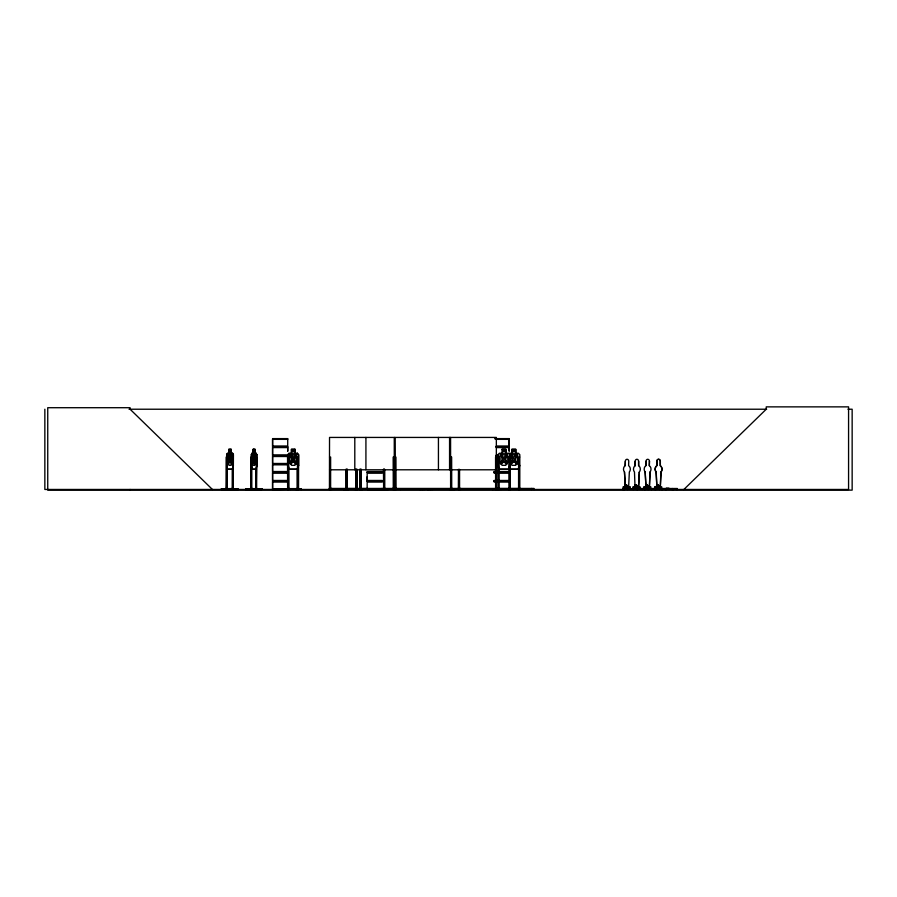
<?xml version="1.0" encoding="UTF-8"?>
<svg xmlns="http://www.w3.org/2000/svg" width="897" height="897" viewBox="0 0 897 897"><rect width="100%" height="100%" fill="white"/><g stroke="black" fill="none" stroke-linecap="round" stroke-linejoin="round"><path stroke-width="1.35" d="M287.713 480.467L272.576 480.467L272.587 473.033L287.713 473.033M287.713 455.014L272.576 455.014L272.587 447.581L287.713 447.581L287.713 451.292L287.702 447.581M382.313 480.467L367.165 480.467L367.187 476.744M509.16 447.581L509.16 451.292L509.171 447.581L496.254 447.581M388.401 489.291L400.533 489.291M388.401 488.843L400.533 488.798M628.618 487.632L629.335 472.024A4.048 3.431 -90 0 0 628.618 465.666L628.752 461.293A2.018 1.716 -90 0 0 627.048 459.275A2.018 1.716 -90 0 0 625.332 461.293L625.198 465.666A4.048 3.431 -90 0 0 624.48 472.024L625.332 487.632L624.48 472.024M638.485 487.632L639.326 472.024L638.619 487.632L636.197 487.632M649.316 487.632L650.022 472.024A4.048 3.431 -90 0 0 649.316 465.666L649.45 461.293L649.316 465.666M660.349 487.632L661.055 472.024A4.048 3.431 -90 0 0 660.349 465.666L660.349 461.293A2.018 1.716 -90 0 0 658.633 459.275A2.018 1.716 -90 0 0 656.918 461.293L656.918 465.666A4.048 3.431 -90 0 0 656.212 472.024L656.918 487.632L656.077 472.024A4.048 3.431 -90 0 1 656.783 465.666L656.783 461.293A2.018 1.716 -90 0 1 658.499 459.275A2.018 1.716 -90 0 1 660.214 461.293L660.214 465.666A4.048 3.431 -90 0 1 660.921 472.024L660.214 487.632L657.927 487.632M625.624 485.176L626.241 486.006L625.299 485.535M626.084 485.658C625.299 485.21 628.629 485.983 626.061 485.726M626.588 485.882L626.476 486.017M635.614 486.084L635.39 485.232M646.445 486.084C646.849 484.021 646.972 487.127 646.064 485.569M646.288 485.412L647.623 485.232L647.118 485.882M647.6 485.468L646.176 485.815L647.23 485.311M646.737 485.692L646.288 485.905M647.757 485.669L645.896 485.714M657.961 485.782C659.284 485.77 655.191 485.277 658.185 485.882M657.221 486.14C659.217 485.333 656.156 485.905 658.533 485.232M626.173 485.232L625.489 485.815L626.913 485.468M626.824 485.692L626.252 485.669M635.435 485.905L636.601 485.299M636.029 485.782L636.948 485.412M635.592 486.152L636.455 485.311L636.948 485.905M646.759 485.591L647.006 485.782M657.49 485.299L657.075 485.815M658.163 485.299L657.535 485.232M657.994 485.311L658.286 486.017M367.187 489.426L387.504 489.381M256.037 469.187L256.811 465.352L256.811 454.667L256.06 453.254M256.082 469.322L256.755 465.33M256.217 489.381L256.632 457.1M256.441 489.347L256.464 488.798M232.547 469.322L233.355 465.33L233.422 454.667L232.525 453.254M233.422 465.352L232.659 469.322L227.244 469.322M231.224 488.843L231.269 489.459M636.085 485.658L635.928 485.591M646.322 485.176L647.096 485.311M657.916 485.434L657.333 485.165M636.59 485.882L635.704 485.176L636.119 486.006M646.715 485.535L646.58 485.299M454.891 488.843L454.947 489.459M297.322 469.322L298.6 465.352L298.6 454.667L297.288 453.254M298.6 465.352L297.378 469.322L288.912 469.322L287.814 465.352L288.969 469.322M509.743 465.33L508.543 469.187L499.405 469.187M509.877 465.352L508.644 469.322L499.315 469.322L497.947 465.352L497.947 454.667L499.36 453.254L508.61 453.254L509.877 454.678L509.754 489.347L510.628 489.381M519.812 465.352L518.444 469.322L509.092 469.322M625.971 485.232L625.287 485.77M635.457 485.412L635.984 485.905M656.839 485.77L657.557 485.165M658.656 485.905L658.499 485.232M290.045 489.381L290.18 488.787M348.686 488.843L348.754 489.459M362.523 488.843L362.601 489.459M251.261 488.282L251.261 489.459L251.351 454.678L251.911 453.254L256.183 453.254M252.035 453.254L251.351 454.678M394.097 489.392L394.187 488.282M497.454 488.843L497.543 489.459M498.239 489.347L497.958 454.667M227.356 469.322L226.661 454.678L227.378 453.254L232.637 453.254M226.739 454.734L227.412 453.389M657.927 486.017L658.678 485.905M253.302 453.389L252.416 454.723L252.416 462.146L253.302 465.33L254.972 465.33L255.858 462.146L255.858 454.723L254.972 453.389L254.916 449.274L253.189 449.408L253.133 453.254M287.982 454.734L289.058 453.389M623.572 489.426L622.866 489.459L623.202 486.813L625.366 486.813L625.366 488.506M623.864 489.459L624.592 489.392L623.18 488.921L677.392 489.134M627.384 489.168L627.665 489.448M628.337 486.813L628.382 489.168M635.233 488.506L635.233 486.813L633.058 486.813L632.777 489.437M638.204 486.813L638.249 489.168M640.649 488.506L640.705 489.168M641.703 489.168L641.983 489.448M646.064 488.506L646.064 486.813L643.889 486.813L643.934 489.168M644.214 489.448L645.212 489.448M649.036 486.813L648.755 489.437M654.832 489.168L654.283 489.437L654.799 486.813L656.963 486.813L656.963 488.506M654.709 489.168L655.83 489.168M656.043 489.426L654.989 489.448M659.934 486.813L659.654 489.437M661.728 489.426L662.748 489.392L662.02 489.459M665.877 489.426L665.092 489.403L666.224 489.437L666.482 488.506M672.245 488.506L671.842 489.403L673.658 489.392L672.918 489.459M228.993 453.389L227.86 454.723L227.86 462.146L228.993 465.33L231.101 465.33L232.222 462.146L232.222 454.723L231.101 453.389L231.168 449.274L228.802 449.274L228.802 453.254M272.587 463.973L287.735 463.693M272.565 489.448L290.123 489.291M635.995 486.017L636.119 485.412L635.345 485.815M683.895 489.459L766.24 409.223L766.24 406.868L848.573 406.868L848.573 489.459L44.85 489.459L44.85 409.223M245.565 489.381L262.002 489.381L261.924 488.787L261.98 489.347M625.433 485.311L626.734 485.299M635.3 485.311L636.119 485.412M221.167 489.381L238.232 489.381M454.835 489.381C443.746 489.571 442.927 488.428 454.947 488.787M634 489.168L633.775 489.437M636.87 489.459L637.475 489.426M651.233 489.437L651.794 489.426M677.067 489.459L677.381 488.506L633.461 488.506L633.461 486.813M343.215 489.381L348.608 489.381M356.658 489.381L356.558 488.282M362.455 489.381L354.27 488.787M625.433 486.006L626.072 486.14M129.033 409.223L766.666 409.223M847.945 409.223L852.15 409.223L852.15 490.132L47.743 490.132L47.743 407.709L130.087 407.709L130.087 409.223L212.421 489.459M272.565 438.622L287.735 438.622M495.032 438.622L509.182 438.622M272.565 438.902L287.735 438.913L287.702 446.078L272.576 446.078L272.576 438.913M495.032 438.913L509.182 438.913L509.171 446.078L496.254 446.078M287.702 439.351L272.587 439.351L272.587 446.078M496.265 439.351L509.16 439.351L509.16 446.078M272.475 446.605L287.825 446.605M496.176 446.605L509.283 446.605M272.475 447.065L287.825 447.065M496.176 447.065L509.283 447.065M253.133 449.274L255.028 449.274L255.028 453.254M295.023 453.254L295.023 449.274L291.39 449.274L291.39 453.254M294.911 449.408L291.503 449.408L291.57 453.389L289.776 454.723L289.776 462.146L291.57 465.33L294.911 465.33L296.694 462.146L296.694 454.723L294.911 453.389L294.967 449.274M502.051 449.408L505.773 449.408L505.773 453.389L507.758 454.723L507.758 462.146L505.773 465.33L502.062 465.33L500.078 462.146L500.078 454.723L502.062 453.389L501.928 449.274L505.908 449.274L505.908 453.254M297.344 453.254L288.946 453.254L287.814 454.678L287.982 465.33M509.126 453.254L518.399 453.254L519.812 454.667L519.8 489.459M226.661 454.678L226.605 489.459L226.784 469.232M233.321 454.667L233.242 489.459M256.037 453.389L256.811 454.667M298.6 454.667L298.544 489.459M496.254 455.014L497.824 455.014M272.475 455.53L287.825 455.53M496.176 455.53L497.768 455.53M272.475 455.99L287.825 455.99M496.176 455.99L497.768 455.99M272.576 463.671L272.576 456.506L287.713 456.506M496.254 456.506L497.824 456.506M233.242 457.1L232.626 457.1L232.715 489.459M297.255 457.1L298.432 457.1M329.535 457.1L330.634 457.1L330.623 489.459M450.574 457.1L451.64 457.1L451.729 489.459M498.059 457.1L499.18 457.1M508.823 457.1L509.945 457.1M519.677 457.1L518.578 457.1L518.578 489.459M625.332 461.293L625.198 465.666M635.188 461.293L635.054 465.666L635.188 461.293A2.018 1.716 -90 0 1 636.904 459.275A2.018 1.716 -90 0 1 638.619 461.293L638.619 465.666A4.048 3.431 -90 0 1 639.326 472.024M638.619 461.293L638.619 465.666M649.45 461.293A2.018 1.716 -90 0 0 647.735 459.275A2.018 1.716 -90 0 0 646.019 461.293L645.885 465.666A4.048 3.431 -90 0 0 645.178 472.024L646.019 487.632L645.178 472.024M287.702 463.48L272.587 463.48L272.587 456.506M496.265 463.48L497.846 463.48M496.243 463.682L497.813 463.693M287.735 464.354L272.565 464.354L272.576 471.53L287.713 471.53M496.243 464.332L497.813 464.354M287.702 464.803L272.587 464.803L272.587 471.53M496.265 464.803L497.846 464.803M645.885 465.666L646.019 461.293M227.3 469.187L232.603 469.187M251.945 469.187L256.161 469.187M289.002 469.187L297.288 469.187L297.333 489.459M509.193 469.187L518.343 469.187M256.206 469.322L251.9 469.322L251.351 465.352L252.012 469.322M329.535 469.793L394.265 469.793M394.837 469.793L496.344 469.793M367.165 471.53L382.313 471.53M494.034 471.53L495.066 471.53M496.254 471.53L508.162 471.53M272.475 472.057L287.825 472.057M367.064 472.057L382.414 472.057M493.933 472.057L508.251 472.057M650.022 472.024L649.45 487.632L647.029 487.632M272.475 472.517L287.825 472.517M367.064 472.517L382.414 472.517M493.933 472.517L508.251 472.517M382.313 473.033L367.165 473.033L367.165 480.467M494.034 473.033L495.066 473.033M496.254 473.033L508.162 473.033M494.034 480.467L495.066 480.467M496.254 480.467L508.162 480.467M272.475 480.983L287.825 480.983M367.064 480.983L382.414 480.983M493.933 480.983L508.251 480.983M272.475 481.442L287.825 481.442M367.064 481.442L382.414 481.442M493.933 481.442L508.251 481.442M272.576 489.134L272.576 481.958L287.713 481.958M382.313 481.958L367.165 481.958L367.165 489.134M494.034 481.958L495.066 481.958M496.254 481.958L508.162 481.958M626.711 484.963L624.985 484.963L624.985 488.506M626.341 487.632L628.752 487.632M635.054 487.632L634.482 472.024A4.048 3.431 -90 0 1 635.188 465.666M636.332 488.17L637.375 488.17M666.269 488.17L668.971 488.17M226.055 488.282L227.233 488.282L227.199 489.459L227.132 457.1L226.167 457.1L226.089 489.459M233.343 488.282L232.166 488.282L232.2 489.459L232.278 469.232M256.733 488.282L255.667 488.282L255.712 489.459M287.444 488.282L288.845 488.282L288.845 489.459M298.544 488.282L297.142 488.282L297.142 489.459M329.401 488.282L330.758 488.282L330.758 489.459M357.028 488.282L355.638 488.282L355.638 489.459M396.07 488.282L393.043 488.282L393.043 489.459M451.752 488.282L450.473 488.282L450.485 489.459M458.345 488.282L459.701 488.282L459.735 489.459M508.689 488.282L510.068 488.282M519.8 488.282L518.455 488.282L518.455 489.459M226.851 488.618L232.547 488.618M251.485 488.618L256.082 488.618M288.655 488.618L297.333 488.618M347.173 488.618L355.817 488.618M361.02 488.618L367.254 488.618M381.124 488.618L383.546 488.618M499.27 488.618L508.722 488.618M510.359 488.618L518.455 488.618M261.969 488.843L245.632 488.787L245.643 489.459M272.587 481.958L272.587 488.932L290.202 488.787L290.202 489.459M301.257 489.381L295.786 488.787L295.786 489.459M348.754 488.787L343.338 488.787L343.372 489.459M362.601 488.787L354.237 488.787L354.237 489.459M492.262 489.459L492.262 488.787L508.128 488.921M509.653 489.459L509.653 488.787L510.561 489.347M519.8 488.787L519.968 489.381M272.587 488.932L287.702 488.932M382.29 488.932L367.187 488.932L387.381 488.787L387.347 489.459M494.045 488.932L495.088 488.932M496.265 488.932L508.151 488.932M301.179 489.291L295.943 489.381M508.173 489.145L492.375 489.381M624.133 489.168L677.448 489.168M510.539 488.843L510.326 489.437M395.028 489.437L394.837 437.433L496.344 437.433L496.344 457.661M382.032 488.843L381.965 489.459M359.708 488.843L359.63 489.459M360.19 489.381L360.28 488.282M658.981 489.168L659.205 489.426M655.46 489.459L654.664 488.921M501.019 489.381L500.918 488.787L500.896 489.459M228.186 488.843L228.197 489.347M297.232 453.389L298.432 454.723M509.989 462.146L511.974 465.33L515.697 465.33L517.681 462.146L517.681 454.723L515.697 453.389L515.697 449.408L511.974 449.408L511.974 453.389L509.989 454.723L510.068 489.459M232.491 453.389L233.242 454.723M394.422 488.798L394.422 489.459M359.708 489.291L359.809 488.282L361.211 488.282L361.211 489.459M251.373 489.392L251.485 488.282M661.751 488.921L661.706 486.813L659.53 486.813L659.575 488.921M658.387 488.921L658.308 484.963L656.582 484.963L656.582 488.506M658.151 484.963L658.151 488.506M656.739 484.963L656.739 488.506M655.191 486.813L655.191 488.506M650.807 488.921L650.807 486.813L648.632 486.813L648.744 488.921M647.399 488.506L647.399 484.963L645.672 484.963L645.672 488.506M647.242 484.963L647.242 488.506M645.829 484.963L645.829 488.506M644.293 486.813L644.293 488.506M639.976 488.921L639.976 486.813L637.801 486.813L637.801 488.506M639.572 486.813L639.483 488.921M636.567 488.506L636.567 484.963L634.841 484.963L634.841 488.506M636.41 484.963L636.41 488.506M634.998 484.963L634.998 488.506M630.109 488.921L630.109 486.813L627.934 486.813L627.934 488.506M629.716 486.813L629.716 488.506L623.594 488.506L623.594 486.813M626.554 484.963L626.711 488.506M625.142 484.963L625.142 488.506M534.018 489.459L534.018 488.45L329.39 488.45L329.367 489.459M531.663 488.45L531.663 489.459M519.542 488.282L519.542 489.459M518.701 488.282L518.701 489.459M515.82 453.254L515.82 449.274L511.839 449.274L511.839 453.254M508.98 488.282L508.98 489.459M508.846 457.1L508.935 489.459M508.722 488.282L508.689 489.459M499.147 457.1L499.18 489.459L499.27 488.282L497.925 488.282L497.925 489.459M499.012 488.282L499.012 489.459M498.216 488.282L498.171 489.459M496.725 489.459L496.725 488.282L495.469 488.282L495.48 489.459M496.635 489.459L496.635 457.1L495.57 457.1L495.615 489.459M496.052 488.282L496.007 489.459M495.873 457.1L495.783 489.459M460.722 488.45L460.722 489.459M459.567 469.299L459.578 489.459M459.443 488.282L459.443 489.459M458.602 488.282L458.602 489.459M458.479 469.299L458.367 489.459M451.595 488.282L451.595 489.459M451.045 488.282L451.045 489.459L450.866 457.1M450.787 488.282L450.787 489.459M450.574 437.433L450.619 489.459M449.565 437.433L449.565 469.793M438.431 437.433L438.431 469.793M432.679 489.459L432.679 488.787L427.634 488.787L427.634 489.459M431.704 488.787L431.749 489.459M430.672 488.787L430.672 489.459M430.19 488.787L430.134 489.459M429.663 488.787L429.663 489.459M427.69 488.787L427.69 489.459M424.808 489.459L424.797 488.787L419.751 488.787L419.751 489.459M423.833 488.787L423.877 489.459M422.79 488.787L422.79 489.459M421.792 488.787L421.792 489.459M420.783 488.787L420.783 489.459M420.671 488.787L420.671 489.459M400.533 488.787L400.533 489.459M396.07 489.459L395.936 457.1L393.166 457.1L393.29 489.459M395.812 488.282L395.812 489.459M394.68 437.433L394.758 489.459M394.265 489.459L394.265 437.433L329.535 437.433L329.446 489.459M388.401 488.787L388.39 489.459M384.746 489.459L384.746 488.282L383.355 488.282L383.355 489.459M384.634 469.232L384.634 489.459M384.454 469.232L384.454 489.459M383.826 488.282L383.793 489.459M383.658 469.232L383.658 489.459L383.468 469.232M365.92 437.433L365.92 469.793M361.099 469.232L361.099 489.459M360.908 469.232L360.908 489.459M360.762 488.282L360.762 489.459M360.112 469.232L360.112 489.459L359.932 469.232M357.208 488.787L357.208 489.459M356.916 469.232L357.028 489.459M356.726 469.232L356.838 489.459M355.941 469.232L355.941 489.459M355.75 469.232L355.817 489.459M354.797 437.433L354.797 469.793M347.363 489.459L347.363 488.282L345.973 488.282L345.973 489.459M347.251 469.232L347.173 489.459M347.061 469.232L347.061 489.459M346.892 488.282L346.926 489.459M346.41 488.282L346.444 489.459M346.264 469.232L346.264 489.459M346.085 469.232L346.141 489.459M331.744 488.45L331.744 489.459M330.5 488.282L330.5 489.459M329.659 488.282L329.659 489.459M301.112 488.787L301.112 489.459M298.241 466.541L298.241 488.114M298.365 488.282L298.353 489.459M297.445 457.1L297.445 489.459M288.655 489.459L288.733 457.1L287.556 457.1L287.634 489.459M288.542 466.541L288.643 489.459M288.408 488.282L288.408 489.459M287.915 488.282L287.915 489.459M287.87 454.678L287.746 489.459M272.576 447.581L272.576 455.014M272.576 473.033L272.576 480.467M256.699 454.667L256.632 489.459M256.094 488.282L256.082 489.459M255.768 469.232L255.768 489.459M253.246 449.274L253.189 453.389M251.519 454.734L251.519 465.33M251.082 489.459L250.936 457.1L251.799 457.1L251.799 489.459L251.855 488.282L250.835 488.282L250.88 489.459M238.142 489.459L238.142 488.787L221.245 488.787L221.267 489.459M232.962 488.282L232.962 489.459M232.895 457.1L232.794 489.459M232.547 488.282L232.547 489.459M230.989 453.389L231.067 449.274L228.881 449.408L228.881 453.389M226.851 488.282L226.851 489.459M130.087 489.459L130.087 490.132M255.533 463.85L254.961 463.973L253.986 460.127L252.438 463.996L253.604 459.253L252.584 454.633L253.952 458.356L255.477 454.701L254.344 459.286L255.533 463.85M231.875 463.85L231.146 463.973L229.901 460.127L228.724 463.861L227.95 463.996L229.419 459.253L228.13 454.633L229.867 458.356L231.056 454.745L231.785 454.701L230.361 459.286L231.875 463.85M500.582 454.701L503.094 459.286C497.588 464.949 502.298 466.148 503.89 460.127C505.392 466.148 510.292 464.949 504.742 459.253C509.754 454.061 505.818 452.424 503.957 458.356L501.95 454.846L500.582 454.701M296.29 463.85L295.135 463.973L293.173 460.127C291.503 466.35 287.612 464.713 292.411 459.253C287.724 454.017 291.682 452.514 293.117 458.356C294.496 452.537 298.712 453.972 293.891 459.286L296.29 463.85M517.322 463.85L516.044 463.973L513.846 460.127C512.052 466.249 507.624 464.859 513.006 459.253C507.758 453.893 512.232 452.604 513.779 458.356C515.293 452.626 520.047 453.837 514.643 459.286L517.322 463.85M648.026 488.921C646.737 489.571 649.327 489.538 648.026 488.921M676.394 488.921C675.105 489.571 677.695 489.538 676.394 488.921M230.72 450.07L229.363 450.07L229.363 451.404L230.72 451.404L230.72 450.07M254.67 450.07L253.604 450.07L253.604 451.404L254.67 451.404L254.67 450.07M294.306 450.07L292.164 450.07L292.164 451.404L294.306 451.404L294.306 450.07M505.112 450.07L502.724 450.07L502.724 451.404L505.112 451.404L505.112 450.07M515.024 450.07L512.635 450.07L512.635 451.404L515.024 451.404L515.024 450.07M231.101 454.723L228.993 454.723L228.993 462.146L231.101 462.146L231.101 454.723M254.972 454.723L253.302 454.723L253.302 462.146L254.972 462.146L254.972 454.723M294.911 454.723L291.57 454.723L291.57 462.146L294.911 462.146L294.911 454.723M505.773 454.723L502.062 454.723L502.062 462.146L505.773 462.146L505.773 454.723M515.697 454.723L511.974 454.723L511.974 462.146L515.697 462.146L515.697 454.723M287.735 463.984L272.565 463.984L287.713 464.085M497.835 463.984L496.243 464.074L497.813 464.085M428.665 489.459L428.665 488.787L428.553 489.459M422.319 489.459L422.319 488.787L422.263 489.459"/></g></svg>
